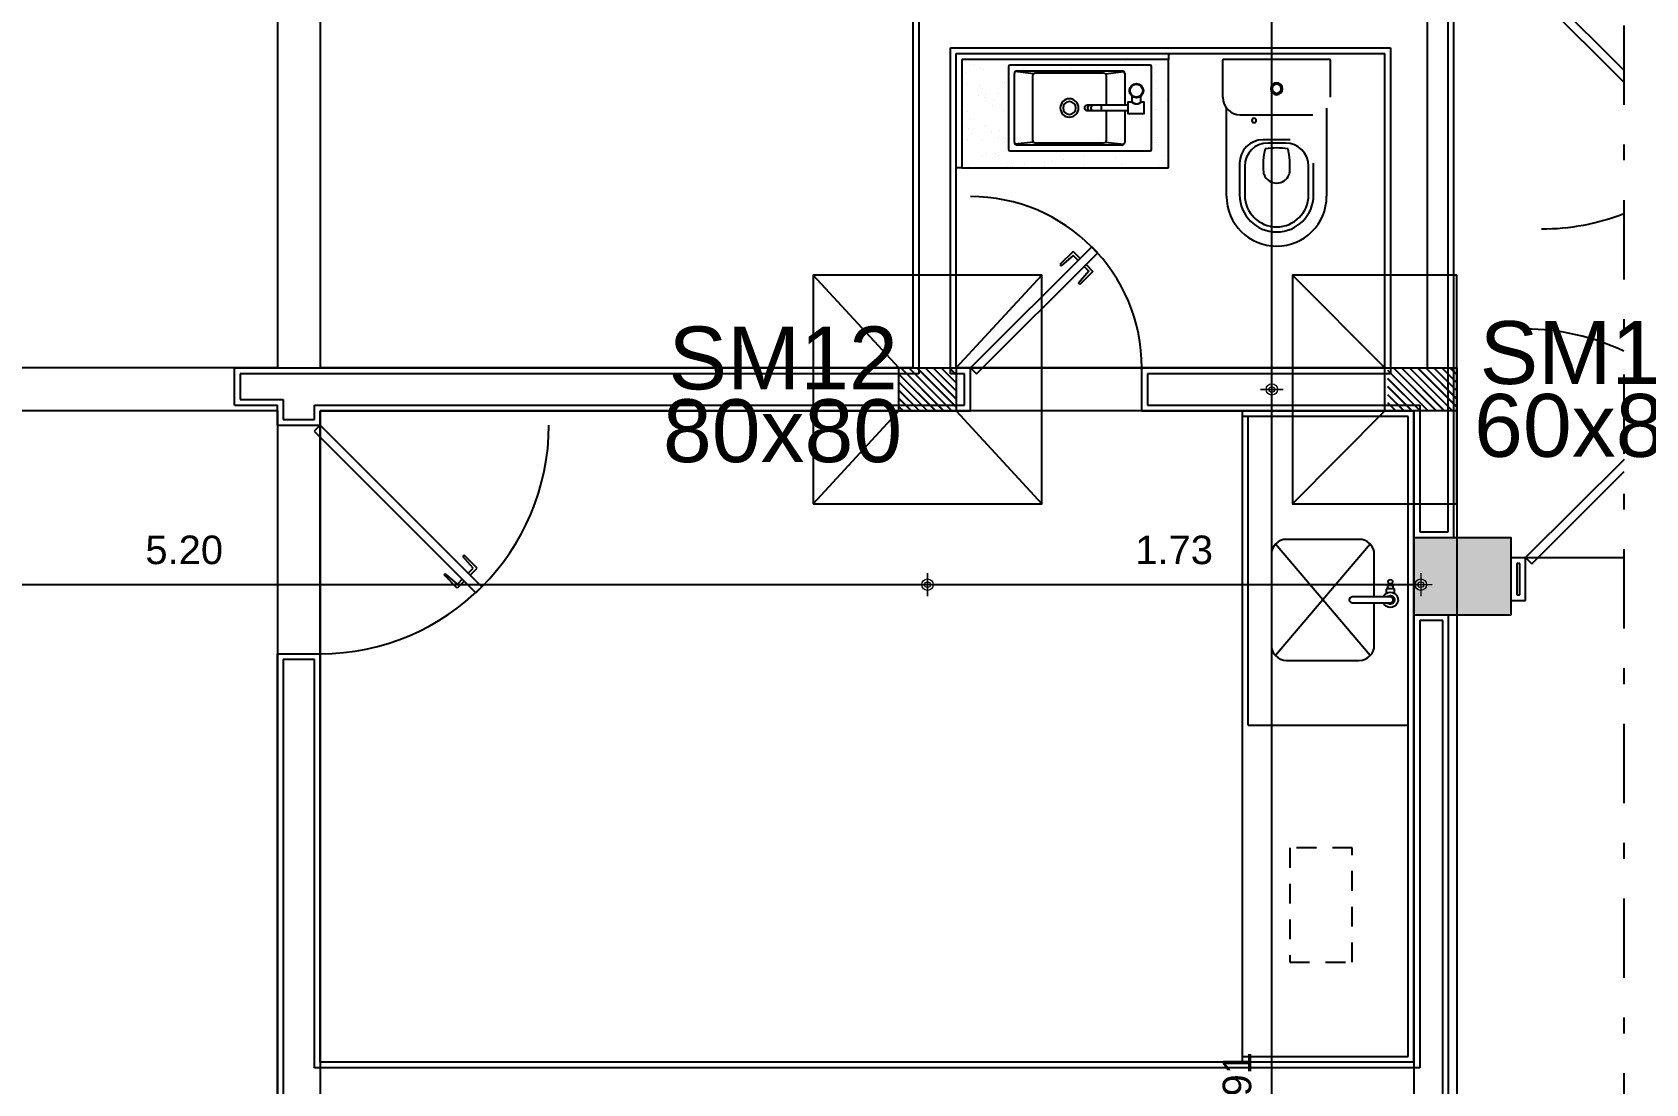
# Model space of a CAD drawing. Header units: millimetres. Extents: x 2317 to 2736, y 1295 to 1343.
# Drawn here: x 2508.52 to 2518.68, y 1323.99 to 1330.62 of the extents above; entities that cross this region are included whole.
import ezdxf

# ---------------------------------------------------------------- set-up
doc = ezdxf.new("R2010")
doc.units = ezdxf.units.MM
for name, pattern in [('CONTINU', [0]), ('DASHDOT', [1, 0.5, -0.25, 0, -0.25]), ('HIDDEN', [0.375, 0.25, -0.125])]:
    doc.linetypes.add(name, pattern=pattern)
for name, color, linetype in [('ARQUITETONICO', 8, 'Continuous'), ('BL-CRM-03', 7, 'Continuous'), ('PILARES', 1, 'Continuous'), ('PL5', 5, 'Continuous'), ('sapatas', 4, 'Continuous'), ('VIGAS', 5, 'Continuous')]:
    doc.layers.add(name, color=color, linetype=linetype)
for name, color, linetype, lineweight in [('COTAS', 53, 'Continuous', 9), ('DT-Forma', 5, 'Continuous', 5), ('LC-Textos', 3, 'Continuous', 20)]:
    doc.layers.add(name, color=color, linetype=linetype, lineweight=lineweight)
doc.styles.add('Arial', font='arial.ttf')
doc.styles.add('CARIMBO_DADOS', font='arial.ttf', dxfattribs={"height": 0.1})
doc.dimstyles.new('COTAS_EXTERNAS', dxfattribs={"dimtxt": 0.1, "dimasz": 0.01, "dimexe": 0, "dimexo": 0, "dimgap": 0.07, "dimtad": 1, "dimzin": 5, "dimdsep": 46, "dimtxsty": 'CARIMBO_DADOS', "dimblk1": 'CIRCULOS', "dimblk2": 'CIRCULOS', "dimsah": 1, "dimcen": 0, "dimse1": 1, "dimse2": 1, "dimclrd": 8, "dimclre": 8, "dimclrt": 230, "dimadec": 0, "dimazin": 0, "dimtfac": 100, "dimtix": 1, "dimtmove": 2, "dimatfit": 3, "dimldrblk": 'CIRCULOS', "dimfxl": 1, "dimtolj": 1, "dimtzin": 5, "dimarcsym": 0})

# ---------------------------------------------------------------- blocks, each defined once
blk = doc.blocks.new('CIRCULOS')
at = {"layer": 'COTAS'}
for p, q in [((-4, 0), (4, 0)), ((0, 4), (0, -4))]:
    blk.add_line(p, q, dxfattribs=at)
for radius in [2, 1]:
    blk.add_circle((0, 0), radius, dxfattribs=at)
blk = doc.blocks.new('*D91')
at = {"layer": 'BL-CRM-03', "color": 8, "lineweight": -2}
blk.add_line((3.7797, 4.7361), (3.7797, 8.7161), dxfattribs=at)
at = {"layer": 'Defpoints', "color": 0}
for p in [(3.7797, 8.7261), (4.073, 8.7261), (4.175, 4.7261)]:
    blk.add_point(p, dxfattribs=at)
at = {"layer": 'BL-CRM-03', "color": 8, "lineweight": -2, "xscale": 0.01, "yscale": 0.01, "zscale": 0.01}
for p, rotation in [((3.7797, 8.7261), 90), ((3.7797, 4.7261), 270)]:
    blk.add_blockref('CIRCULOS', p, dxfattribs=dict(at, rotation=rotation))
at = {"layer": 'BL-CRM-03', "color": 230, "insert": (3.6586, 6.7261), "char_height": 0.1, "attachment_point": 5, "rotation": 90, "style": 'CARIMBO_DADOS'}
blk.add_mtext('\\A1;4.00', dxfattribs=at)
blk = doc.blocks.new('*D93')
at = {"layer": 'BL-CRM-03', "color": 8, "lineweight": -2}
blk.add_line((2.585, 4.0427), (4.291, 4.0427), dxfattribs=at)
at = {"layer": 'Defpoints', "color": 0}
for p in [(2.575, 4.6511), (4.301, 4.6511), (4.301, 4.0427)]:
    blk.add_point(p, dxfattribs=at)
at = {"layer": 'BL-CRM-03', "color": 8, "lineweight": -2, "xscale": 0.01, "yscale": 0.01, "zscale": 0.01, "rotation": 180}
blk.add_blockref('CIRCULOS', (2.575, 4.0427), dxfattribs=at)
at = {"layer": 'BL-CRM-03', "color": 8, "lineweight": -2, "xscale": 0.01, "yscale": 0.01, "zscale": 0.01}
blk.add_blockref('CIRCULOS', (4.301, 4.0427), dxfattribs=at)
at = {"layer": 'BL-CRM-03', "color": 230, "insert": (3.438, 4.1638), "char_height": 0.1, "attachment_point": 5, "style": 'CARIMBO_DADOS'}
blk.add_mtext('\\A1;1.73', dxfattribs=at)
blk = doc.blocks.new('*D95')
at = {"color": 8, "lineweight": -2}
blk.add_line((-2.617, 4.0427), (2.565, 4.0427), dxfattribs=at)
at = {"layer": 'Defpoints', "color": 0}
for p in [(-2.627, 4.6511), (2.575, 4.6511), (2.575, 4.0427)]:
    blk.add_point(p, dxfattribs=at)
at = {"color": 8, "lineweight": -2, "xscale": 0.01, "yscale": 0.01, "zscale": 0.01, "rotation": 180}
blk.add_blockref('CIRCULOS', (-2.627, 4.0427), dxfattribs=at)
at = {"color": 8, "lineweight": -2, "xscale": 0.01, "yscale": 0.01, "zscale": 0.01}
blk.add_blockref('CIRCULOS', (2.575, 4.0427), dxfattribs=at)
at = {"color": 230, "insert": (-0.026, 4.1638), "char_height": 0.1, "attachment_point": 5, "style": 'CARIMBO_DADOS'}
blk.add_mtext('\\A1;5.20', dxfattribs=at)
blk = doc.blocks.new('*D85')
at = {"color": 8, "lineweight": -2}
blk.add_line((3.7797, -0.1739), (3.7797, 4.7161), dxfattribs=at)
at = {"layer": 'Defpoints', "color": 0}
for p in [(3.7797, 4.7261), (4.175, 4.7261), (4.227, -0.1839)]:
    blk.add_point(p, dxfattribs=at)
at = {"color": 8, "lineweight": -2, "xscale": 0.01, "yscale": 0.01, "zscale": 0.01}
for p, rotation in [((3.7797, 4.7261), 90), ((3.7797, -0.1839), 270)]:
    blk.add_blockref('CIRCULOS', p, dxfattribs=dict(at, rotation=rotation))
at = {"color": 230, "insert": (3.6586, 2.2711), "char_height": 0.1, "attachment_point": 5, "rotation": 90, "style": 'CARIMBO_DADOS'}
blk.add_mtext('\\A1;4.91', dxfattribs=at)
blk = doc.blocks.new('*E9')
at = {"layer": 'PL5'}
for start_param, end_param in [(6.280062, 6.283074), (3.141482, 3.144722)]:
    blk.add_ellipse((267.3897, 16.2106), major_axis=(-0.0103, 0), ratio=0.866025, start_param=start_param, end_param=end_param, dxfattribs=at)
blk = doc.blocks.new('1')
h = blk.add_hatch()
h.set_pattern_fill('JIS_LC_20', color=256, scale=0.001, angle=-90, style=0)
h.set_pattern_definition([(315, (-1319.73145, 2667.89045), (0.01414213562, 0.01414213562), []), (315, (-1319.73145, 2667.89005), (0.01414213562, 0.01414213562), [])])
h.paths.add_polyline_path([(2.675, 4.6511), (2.675, 4.7261), (2.475, 4.7261), (2.475, 4.6511)])
h.paths.add_polyline_path([(2.675, 4.7261), (2.675, 4.8011), (2.475, 4.8011), (2.475, 4.7261)])
h = blk.add_hatch()
h.set_pattern_fill('JIS_LC_20', color=256, scale=0.001, angle=270, style=0)
h.set_pattern_definition([(315, (-1317.97945, 2667.89045), (0.01414213562, 0.01414213562), []), (315, (-1317.97945, 2667.89005), (0.01414213562, 0.01414213562), [])])
h.paths.add_polyline_path([(4.427, 4.6511), (4.427, 4.7261), (4.185, 4.7261), (4.185, 4.6511)])
h.paths.add_polyline_path([(4.427, 4.7261), (4.427, 4.8011), (4.185, 4.8011), (4.185, 4.7261)])
at = {"layer": 'DT-Forma'}
for p, q in [((2.525, 4.8011), (2.525, 8.6511)), ((2.675, 4.8011), (2.675, 5.9011)), ((4.175, 5.9011), (2.675, 5.9011)), ((4.427, 4.8011), (4.325, 4.8011))]:
    blk.add_line(p, q, dxfattribs=at)
at = {"layer": 'PILARES'}
for points in [[(2.675, 4.8011), (2.675, 4.6511), (2.475, 4.6511), (2.475, 4.8011)], [(4.427, 4.8011), (4.427, 4.6511), (4.175, 4.6511), (4.175, 4.8011)]]:
    blk.add_lwpolyline(points, close=True, dxfattribs=at)
at = {"layer": 'sapatas'}
for p, q in [((2.475, 4.8011), (2.175, 5.1261)), ((2.675, 4.8011), (2.975, 5.1261)), ((4.175, 4.8011), (3.852, 5.1261)), ((2.475, 4.6511), (2.175, 4.3261)), ((2.675, 4.6511), (2.975, 4.3261)), ((4.175, 4.6511), (3.852, 4.3261))]:
    blk.add_line(p, q, dxfattribs=at)
for points in [[(2.175, 4.3261), (2.975, 4.3261), (2.975, 5.1261), (2.175, 5.1261)], [(4.427, 5.1261), (3.852, 5.1261), (3.852, 4.3261), (4.427, 4.3261)]]:
    blk.add_lwpolyline(points, close=True, dxfattribs=at)
at = {"layer": 'VIGAS'}
for p, q in [((4.325, 4.8011), (4.325, 8.8011)), ((0.3, 8.6511), (0.3, 4.8011)), ((0.45, 8.6511), (0.45, 4.8011)), ((4.175, 4.8011), (4.175, 5.9011)), ((0.3, 4.8011), (-2.577, 4.8011)), ((2.525, 4.8011), (0.45, 4.8011)), ((4.175, 4.8011), (2.675, 4.8011)), ((4.427, 4.8011), (4.427, -7.7109)), ((0.3, 4.6511), (-0.9, 4.6511)), ((0.3, 4.6511), (0.3, -4.0329)), ((4.277, 4.6511), (0.45, 4.6511)), ((0.45, 4.6511), (0.45, -0.1089)), ((4.277, 4.6511), (4.277, -0.1089))]:
    blk.add_line(p, q, dxfattribs=at)
at = {"layer": 'LC-Textos', "char_height": 0.22, "attachment_point": 7, "line_spacing_factor": 0.798, "style": 'Arial'}
for s, insert, width in [('SM12', (1.6686, 4.723), 0.528), ('SM17', (4.5071, 4.7418), 0.528), ('80x80', (1.6491, 4.4683), 2.112), ('60x80', (4.4876, 4.487), 2.112)]:
    blk.add_mtext(s, dxfattribs=dict(at, insert=insert, width=width))
dim = blk.add_linear_dim(base=(3.7797, 4.7261), p1=(4.227, -0.1839), p2=(4.175, 4.7261), angle=90, dimstyle='COTAS_EXTERNAS')
dim.commit()
dim.dimension.update_dxf_attribs({"geometry": '*D85', "text_midpoint": (3.6586, 2.2711)})
dim = blk.add_linear_dim(base=(2.575, 4.0427), p1=(-2.627, 4.6511), p2=(2.575, 4.6511), dimstyle='COTAS_EXTERNAS')
dim.commit()
dim.dimension.update_dxf_attribs({"geometry": '*D95', "text_midpoint": (-0.026, 4.1638)})
at = {"layer": 'BL-CRM-03'}
dim = blk.add_linear_dim(base=(3.7797, 8.7261), p1=(4.175, 4.7261), p2=(4.073, 8.7261), angle=90, dimstyle='COTAS_EXTERNAS', dxfattribs=at)
dim.commit()
dim.dimension.update_dxf_attribs({"geometry": '*D91', "text_midpoint": (3.6586, 6.7261)})
dim = blk.add_linear_dim(base=(4.301, 4.0427), p1=(2.575, 4.6511), p2=(4.301, 4.6511), dimstyle='COTAS_EXTERNAS', dxfattribs=at)
dim.commit()
dim.dimension.update_dxf_attribs({"geometry": '*D93', "text_midpoint": (3.438, 4.1638)})

msp = doc.modelspace()

# ---------------------------------------------------------------- hatches: boundary and pattern name
at = {"layer": 'ARQUITETONICO'}
h = msp.add_hatch(color=256, dxfattribs=at)
h.dxf.hatch_style = 1
h.paths.add_polyline_path([(2517.832, 1327.433), (2517.219, 1327.433), (2517.219, 1326.947), (2517.832, 1326.947)])

# ---------------------------------------------------------------- linework, layer by layer
at = {"layer": 'ARQUITETONICO', "linetype": 'DASHDOT'}
msp.add_line((2518.542, 1307.06), (2518.542, 1332.701), dxfattribs=at)
msp.add_line((2518.542, 1307.06), (2518.542, 1332.701), dxfattribs=at)
at = {"layer": 'ARQUITETONICO'}
for p, q in [((2514.065, 1328.502), (2514.065, 1331.022)), ((2514.101, 1330.986), (2514.101, 1328.466)), ((2517.435, 1327.469), (2517.435, 1330.854)), ((2517.471, 1327.433), (2517.471, 1330.818)), ((2518.542, 1330.3), (2518.023, 1330.818)), ((2518.061, 1330.857), (2518.542, 1330.376)), ((2514.299, 1330.518), (2517.071, 1330.518)), ((2514.299, 1328.466), (2514.299, 1330.518)), ((2517.071, 1330.518), (2517.071, 1328.466)), ((2514.335, 1328.502), (2514.335, 1330.482)), ((2514.335, 1330.482), (2517.035, 1330.482)), ((2515.672, 1330.446), (2514.371, 1330.446)), ((2514.371, 1330.446), (2514.371, 1329.762)), ((2514.391, 1330.444), (2514.391, 1330.444)), ((2514.451, 1330.411), (2514.451, 1330.411)), ((2514.666, 1330.401), (2514.666, 1329.879)), ((2514.667, 1330.444), (2514.667, 1330.444)), ((2515.557, 1330.41), (2514.675, 1330.41)), ((2514.736, 1330.412), (2514.736, 1330.412)), ((2515.021, 1330.412), (2515.021, 1330.412)), ((2515.033, 1330.441), (2515.033, 1330.441)), ((2515.05, 1330.425), (2515.05, 1330.425)), ((2515.306, 1330.413), (2515.306, 1330.413)), ((2515.404, 1330.433), (2515.404, 1330.433)), ((2515.475, 1330.4), (2515.475, 1330.4)), ((2515.566, 1329.879), (2515.566, 1330.401)), ((2515.59, 1330.413), (2515.59, 1330.413)), ((2515.672, 1330.482), (2515.672, 1330.446)), ((2516.014, 1330.441), (2516.014, 1330.207)), ((2516.688, 1330.446), (2516.019, 1330.446)), ((2516.693, 1330.207), (2516.693, 1330.441)), ((2517.035, 1328.502), (2517.035, 1330.482)), ((2514.392, 1330.364), (2514.392, 1330.364)), ((2514.49, 1330.386), (2514.49, 1330.386)), ((2514.508, 1330.381), (2514.508, 1330.381)), ((2514.637, 1330.299), (2514.637, 1330.299)), ((2514.702, 1329.924), (2514.702, 1330.356)), ((2514.822, 1330.354), (2514.707, 1330.369)), ((2514.72, 1330.374), (2515.379, 1330.374)), ((2514.755, 1330.39), (2514.755, 1330.39)), ((2514.775, 1330.387), (2514.775, 1330.387)), ((2514.816, 1330.341), (2514.816, 1329.938)), ((2515.264, 1330.359), (2514.834, 1330.359)), ((2514.995, 1330.393), (2514.995, 1330.393)), ((2515.059, 1330.387), (2515.059, 1330.387)), ((2515.229, 1330.392), (2515.229, 1330.392)), ((2515.277, 1330.354), (2515.391, 1330.369)), ((2515.282, 1330.158), (2515.282, 1330.341)), ((2515.344, 1330.388), (2515.344, 1330.388)), ((2515.397, 1330.356), (2515.397, 1330.158)), ((2515.582, 1330.364), (2515.582, 1330.364)), ((2515.592, 1330.309), (2515.592, 1330.309)), ((2515.629, 1330.389), (2515.629, 1330.389)), ((2514.398, 1330.296), (2514.398, 1330.296)), ((2514.475, 1330.218), (2514.475, 1330.218)), ((2514.483, 1330.28), (2514.483, 1330.28)), ((2514.5, 1330.265), (2514.5, 1330.265)), ((2514.514, 1330.205), (2514.514, 1330.205)), ((2514.523, 1330.224), (2514.523, 1330.224)), ((2514.597, 1330.234), (2514.597, 1330.234)), ((2514.629, 1330.298), (2514.629, 1330.298)), ((2515.445, 1330.179), (2515.445, 1330.213)), ((2515.499, 1330.18), (2515.499, 1330.215)), ((2515.591, 1330.261), (2515.591, 1330.261)), ((2514.404, 1330.12), (2514.404, 1330.12)), ((2514.525, 1330.182), (2514.525, 1330.182)), ((2514.564, 1330.157), (2514.564, 1330.157)), ((2514.579, 1330.192), (2514.579, 1330.192)), ((2514.643, 1330.123), (2514.643, 1330.123)), ((2515.282, 1329.938), (2515.282, 1330.121)), ((2515.397, 1330.121), (2515.397, 1329.924)), ((2515.592, 1330.128), (2515.592, 1330.128)), ((2515.597, 1330.133), (2515.597, 1330.133)), ((2515.664, 1330.184), (2515.664, 1330.184)), ((2515.666, 1330.138), (2515.666, 1330.138)), ((2516.039, 1329.584), (2516.039, 1330.138)), ((2516.125, 1330.097), (2516.583, 1330.097)), ((2516.669, 1330.138), (2516.669, 1329.584)), ((2514.395, 1330.028), (2514.395, 1330.028)), ((2514.412, 1330.013), (2514.412, 1330.013)), ((2514.418, 1330.069), (2514.418, 1330.069)), ((2514.52, 1330.028), (2514.52, 1330.028)), ((2514.607, 1329.999), (2514.607, 1329.999)), ((2514.41, 1329.944), (2514.41, 1329.944)), ((2514.436, 1329.976), (2514.436, 1329.976)), ((2514.492, 1329.94), (2514.492, 1329.94)), ((2514.56, 1329.992), (2514.56, 1329.992)), ((2514.599, 1329.953), (2514.599, 1329.953)), ((2514.638, 1329.929), (2514.638, 1329.929)), ((2514.649, 1329.947), (2514.649, 1329.947)), ((2514.822, 1329.925), (2514.707, 1329.911)), ((2515.379, 1329.906), (2514.72, 1329.906)), ((2514.834, 1329.92), (2515.049, 1329.92)), ((2515.049, 1329.92), (2515.264, 1329.92)), ((2515.277, 1329.925), (2515.391, 1329.911)), ((2515.595, 1329.925), (2515.595, 1329.925)), ((2515.603, 1329.956), (2515.603, 1329.956)), ((2515.612, 1329.91), (2515.612, 1329.91)), ((2515.629, 1329.896), (2515.629, 1329.896)), ((2516.44, 1329.939), (2516.267, 1329.939)), ((2516.409, 1329.919), (2516.299, 1329.919)), ((2514.492, 1329.84), (2514.492, 1329.84)), ((2514.526, 1329.852), (2514.526, 1329.852)), ((2514.583, 1329.856), (2514.583, 1329.856)), ((2514.6, 1329.841), (2514.6, 1329.841)), ((2514.675, 1329.87), (2515.557, 1329.87)), ((2514.89, 1329.799), (2514.89, 1329.799)), ((2514.938, 1329.805), (2514.938, 1329.805)), ((2515.012, 1329.815), (2515.012, 1329.815)), ((2515.136, 1329.831), (2515.136, 1329.831)), ((2515.337, 1329.83), (2515.337, 1329.83)), ((2515.631, 1329.842), (2515.631, 1329.842)), ((2516.121, 1329.793), (2516.121, 1329.592)), ((2516.587, 1329.592), (2516.587, 1329.793)), ((2514.371, 1329.762), (2514.335, 1329.762)), ((2514.415, 1329.768), (2514.415, 1329.768)), ((2514.644, 1329.767), (2514.644, 1329.767)), ((2514.655, 1329.771), (2514.655, 1329.771)), ((2514.679, 1329.768), (2514.679, 1329.768)), ((2514.692, 1329.773), (2514.692, 1329.773)), ((2514.766, 1329.783), (2514.766, 1329.783)), ((2514.889, 1329.769), (2514.889, 1329.769)), ((2515.045, 1329.765), (2515.045, 1329.765)), ((2515.136, 1329.778), (2515.136, 1329.778)), ((2515.375, 1329.781), (2515.375, 1329.781)), ((2515.609, 1329.78), (2515.609, 1329.78)), ((2516.153, 1329.773), (2516.153, 1329.592)), ((2516.555, 1329.592), (2516.555, 1329.773)), ((2515.189, 1329.265), (2514.425, 1328.502)), ((2514.463, 1328.464), (2515.227, 1329.227)), ((2515.072, 1329.236), (2514.989, 1329.153)), ((2515.073, 1329.21), (2514.997, 1329.145)), ((2515.116, 1329.192), (2515.072, 1329.236)), ((2515.103, 1329.18), (2515.073, 1329.21)), ((2515.227, 1329.227), (2515.189, 1329.265)), ((2514.989, 1329.153), (2514.997, 1329.145)), ((2515.171, 1329.111), (2515.106, 1329.036)), ((2515.197, 1329.11), (2515.115, 1329.028)), ((2515.141, 1329.141), (2515.171, 1329.111)), ((2515.154, 1329.154), (2515.197, 1329.11)), ((2515.115, 1329.028), (2515.106, 1329.036)), ((2509.79, 1328.502), (2514.065, 1328.502)), ((2509.79, 1328.268), (2509.79, 1328.502)), ((2514.335, 1328.502), (2514.425, 1328.502)), ((2514.425, 1328.232), (2514.425, 1328.502)), ((2514.425, 1328.502), (2515.505, 1328.502)), ((2514.425, 1328.502), (2514.463, 1328.464)), ((2515.505, 1328.232), (2515.505, 1328.502)), ((2515.505, 1328.502), (2517.035, 1328.502)), ((2514.101, 1328.466), (2509.826, 1328.466)), ((2509.826, 1328.466), (2509.826, 1328.304)), ((2514.389, 1328.466), (2514.299, 1328.466)), ((2514.389, 1328.268), (2514.389, 1328.466)), ((2517.071, 1328.466), (2515.541, 1328.466)), ((2515.541, 1328.466), (2515.541, 1328.268)), ((2509.79, 1328.268), (2510.06, 1328.268)), ((2509.826, 1328.304), (2510.096, 1328.304)), ((2510.06, 1328.142), (2510.06, 1328.268)), ((2510.096, 1328.304), (2510.096, 1328.178)), ((2510.294, 1328.178), (2510.294, 1328.268)), ((2510.294, 1328.268), (2514.389, 1328.268)), ((2515.541, 1328.268), (2517.255, 1328.268)), ((2517.255, 1328.268), (2517.255, 1327.469)), ((2510.096, 1328.178), (2510.294, 1328.178)), ((2510.33, 1328.142), (2510.33, 1328.232)), ((2510.33, 1328.232), (2514.425, 1328.232)), ((2515.505, 1328.232), (2517.219, 1328.232)), ((2516.139, 1328.196), (2516.139, 1328.232)), ((2517.183, 1328.196), (2516.139, 1328.196)), ((2516.139, 1324.164), (2516.139, 1328.196)), ((2516.175, 1326.252), (2516.175, 1328.196)), ((2517.183, 1324.164), (2517.183, 1328.196)), ((2517.219, 1324.128), (2517.219, 1328.232)), ((2510.06, 1328.142), (2510.33, 1328.142)), ((2510.33, 1328.142), (2510.292, 1328.104)), ((2510.292, 1328.104), (2511.31, 1327.085)), ((2510.33, 1326.702), (2510.33, 1328.142)), ((2511.348, 1327.124), (2510.33, 1328.142)), ((2518.542, 1327.926), (2517.922, 1327.307)), ((2517.961, 1327.268), (2518.542, 1327.849)), ((2517.255, 1327.469), (2517.435, 1327.469)), ((2516.943, 1326.69), (2516.347, 1327.392)), ((2516.943, 1327.392), (2516.347, 1326.69)), ((2516.874, 1327.422), (2516.416, 1327.422)), ((2517.219, 1327.433), (2517.832, 1327.433)), ((2517.832, 1326.947), (2517.832, 1327.433)), ((2511.236, 1327.323), (2511.228, 1327.315)), ((2511.293, 1327.24), (2511.228, 1327.315)), ((2511.319, 1327.24), (2511.236, 1327.323)), ((2516.321, 1327.327), (2516.321, 1326.755)), ((2516.969, 1327.06), (2516.969, 1327.327)), ((2517.832, 1327.307), (2517.922, 1327.307)), ((2517.886, 1327.271), (2517.868, 1327.271)), ((2517.868, 1327.271), (2517.868, 1327.073)), ((2517.886, 1327.073), (2517.886, 1327.271)), ((2517.922, 1327.037), (2517.922, 1327.307)), ((2517.922, 1327.307), (2518.542, 1327.307)), ((2517.922, 1327.307), (2517.961, 1327.268)), ((2511.11, 1327.198), (2511.119, 1327.206)), ((2511.193, 1327.115), (2511.11, 1327.198)), ((2511.194, 1327.141), (2511.119, 1327.206)), ((2511.237, 1327.158), (2511.193, 1327.115)), ((2511.224, 1327.171), (2511.194, 1327.141)), ((2511.262, 1327.209), (2511.293, 1327.24)), ((2511.275, 1327.197), (2511.319, 1327.24)), ((2511.31, 1327.085), (2511.348, 1327.124)), ((2517.868, 1327.073), (2517.886, 1327.073)), ((2516.969, 1326.755), (2516.969, 1327.022)), ((2517.219, 1326.947), (2517.832, 1326.947)), ((2517.436, 1320.105), (2517.436, 1326.947)), ((2517.832, 1327.037), (2517.922, 1327.037)), ((2517.4, 1326.911), (2517.255, 1326.911)), ((2517.255, 1326.911), (2517.255, 1324.092)), ((2517.4, 1320.141), (2517.4, 1326.911)), ((2510.06, 1321.338), (2510.06, 1326.702)), ((2510.06, 1326.702), (2510.33, 1326.702)), ((2510.294, 1326.666), (2510.096, 1326.666)), ((2510.096, 1326.666), (2510.096, 1321.374)), ((2510.294, 1324.092), (2510.294, 1326.666)), ((2510.33, 1324.128), (2510.33, 1326.702)), ((2516.416, 1326.659), (2516.874, 1326.659)), ((2516.175, 1326.252), (2517.183, 1326.252)), ((2517.219, 1324.128), (2510.33, 1324.128)), ((2516.139, 1324.128), (2516.139, 1324.164)), ((2516.139, 1324.164), (2517.183, 1324.164)), ((2517.255, 1324.092), (2510.294, 1324.092))]:
    msp.add_line(p, q, dxfattribs=at)
at = {"layer": 'ARQUITETONICO', "linetype": 'Continuous'}
for p, q in [((2515.672, 1329.762), (2515.672, 1330.446)), ((2514.371, 1329.762), (2515.672, 1329.762))]:
    msp.add_line(p, q, dxfattribs=at)
at = {"layer": 'ARQUITETONICO', "linetype": 'CONTINU'}
for p, q in [((2517.025, 1327.06), (2516.83, 1327.06)), ((2517.051, 1327.06), (2517.025, 1327.06)), ((2517.097, 1327.111), (2517.044, 1327.111)), ((2517.044, 1327.111), (2517.044, 1327.082)), ((2517.07, 1327.06), (2517.051, 1327.06)), ((2517.088, 1327.131), (2517.052, 1327.131)), ((2517.052, 1327.131), (2517.052, 1327.111)), ((2517.059, 1327.146), (2517.059, 1327.131)), ((2517.081, 1327.146), (2517.081, 1327.131)), ((2517.088, 1327.111), (2517.088, 1327.131)), ((2517.097, 1327.082), (2517.097, 1327.111)), ((2516.83, 1327.023), (2517.07, 1327.023))]:
    msp.add_line(p, q, dxfattribs=at)
at = {"layer": 'ARQUITETONICO', "linetype": 'HIDDEN', "ltscale": 0.5}
for p, q in [((2516.437, 1325.478), (2516.437, 1324.758)), ((2516.83, 1325.478), (2516.437, 1325.478)), ((2516.83, 1324.758), (2516.83, 1325.478)), ((2516.437, 1324.758), (2516.83, 1324.758))]:
    msp.add_line(p, q, dxfattribs=at)
at = {"layer": 'ARQUITETONICO'}
for points in [[(2515.18, 1330.158), (2515.162, 1330.158)], [(2515.18, 1330.121), (2515.162, 1330.121)], [(2515.248, 1330.158), (2515.181, 1330.158)], [(2515.248, 1330.121), (2515.181, 1330.121)], [(2515.416, 1330.158), (2515.248, 1330.158)], [(2515.248, 1330.158), (2515.248, 1330.121)], [(2515.416, 1330.121), (2515.248, 1330.121)]]:
    msp.add_lwpolyline(points, dxfattribs=at)
msp.add_lwpolyline([(2515.442, 1330.176), (2515.416, 1330.176), (2515.416, 1330.104), (2515.519, 1330.104), (2515.519, 1330.176), (2515.502, 1330.176), (2515.5, 1330.174), (2515.498, 1330.173), (2515.496, 1330.172), (2515.494, 1330.171), (2515.493, 1330.17), (2515.491, 1330.169), (2515.49, 1330.168), (2515.489, 1330.168), (2515.488, 1330.167), (2515.487, 1330.167), (2515.487, 1330.167), (2515.486, 1330.166), (2515.485, 1330.166), (2515.484, 1330.165), (2515.483, 1330.165), (2515.482, 1330.165), (2515.481, 1330.164), (2515.48, 1330.164), (2515.479, 1330.164), (2515.478, 1330.163), (2515.477, 1330.163), (2515.476, 1330.163), (2515.475, 1330.163), (2515.474, 1330.163), (2515.473, 1330.163), (2515.471, 1330.163), (2515.47, 1330.163), (2515.469, 1330.163), (2515.468, 1330.163), (2515.467, 1330.163), (2515.466, 1330.163), (2515.465, 1330.164), (2515.464, 1330.164), (2515.463, 1330.164), (2515.462, 1330.164), (2515.461, 1330.165), (2515.46, 1330.165), (2515.459, 1330.166), (2515.458, 1330.166), (2515.457, 1330.166), (2515.456, 1330.167), (2515.456, 1330.167), (2515.455, 1330.168), (2515.454, 1330.168), (2515.452, 1330.169), (2515.451, 1330.17), (2515.45, 1330.171), (2515.448, 1330.171), (2515.446, 1330.173), (2515.445, 1330.173, -0.006646)], format="xyb", close=True, dxfattribs=at)
for points in [[(2515.445, 1330.179, -0.414213), (2515.442, 1330.176)], [(2515.445, 1330.179, 0.006968), (2515.448, 1330.176), (2515.448, 1330.176), (2515.45, 1330.174), (2515.451, 1330.173), (2515.452, 1330.173), (2515.454, 1330.172), (2515.455, 1330.171), (2515.456, 1330.17), (2515.456, 1330.17), (2515.457, 1330.169), (2515.458, 1330.169), (2515.459, 1330.168), (2515.46, 1330.168), (2515.46, 1330.168), (2515.461, 1330.167), (2515.462, 1330.167), (2515.463, 1330.166), (2515.464, 1330.166), (2515.465, 1330.166), (2515.466, 1330.165), (2515.467, 1330.165), (2515.467, 1330.165), (2515.468, 1330.165), (2515.468, 1330.165), (2515.469, 1330.165), (2515.469, 1330.165), (2515.47, 1330.165), (2515.47, 1330.165), (2515.471, 1330.165), (2515.471, 1330.165), (2515.472, 1330.165), (2515.472, 1330.165), (2515.472, 1330.165), (2515.473, 1330.165), (2515.473, 1330.165), (2515.474, 1330.165), (2515.474, 1330.165), (2515.475, 1330.165), (2515.475, 1330.165), (2515.476, 1330.165), (2515.476, 1330.165), (2515.477, 1330.165), (2515.478, 1330.166), (2515.479, 1330.166), (2515.48, 1330.166), (2515.481, 1330.167), (2515.482, 1330.167), (2515.483, 1330.167), (2515.484, 1330.168), (2515.484, 1330.168), (2515.485, 1330.169), (2515.486, 1330.169), (2515.487, 1330.17), (2515.487, 1330.17), (2515.488, 1330.171), (2515.489, 1330.171), (2515.49, 1330.172), (2515.491, 1330.173), (2515.493, 1330.174), (2515.494, 1330.175), (2515.495, 1330.176), (2515.497, 1330.177), (2515.499, 1330.179), (2515.499, 1330.18)], [(2515.502, 1330.176, -0.414213), (2515.499, 1330.179)]]:
    msp.add_lwpolyline(points, format="xyb", dxfattribs=at)
for radius in [0.0443, 0.042, 0.0401]:
    msp.add_circle((2515.471, 1330.249), radius, dxfattribs=at)
for centre, radius, start, end in [((2514.675, 1330.401), 0.009, 90, 180), ((2515.557, 1330.401), 0.009, 0, 90), ((2516.019, 1330.441), 0.00488, 89.9982, 180.0018), ((2516.688, 1330.441), 0.00488, 0.0018, 89.9982), ((2514.72, 1330.356), 0.018, 135.001, 180), ((2514.72, 1330.356), 0.018, 90, 135.001), ((2514.834, 1330.341), 0.018, 90, 180), ((2515.264, 1330.341), 0.018, 0, 90), ((2515.379, 1330.356), 0.018, 0, 90), ((2515.049, 1330.14), 0.0576, 0, 180), ((2516.125, 1330.207), 0.11, 180.0001, 269.9999), ((2516.354, 1330.261), 0.0374, 90, 270), ((2516.354, 1330.261), 0.0283, 90, 270), ((2516.354, 1330.261), 0.0374, 270, 90), ((2516.354, 1330.261), 0.0283, 270, 90), ((2515.049, 1330.14), 0.0576, 180, 0), ((2515.049, 1330.14), 0.0405, 0, 180), ((2515.049, 1330.14), 0.0405, 180, 0), ((2516.212, 1330.061), 0.0137, 90, 270), ((2516.212, 1330.061), 0.0137, 270, 90), ((2514.72, 1329.924), 0.018, 180.0001, 224.999), ((2514.72, 1329.924), 0.018, 224.999, 270), ((2514.834, 1329.938), 0.018, 180, 270), ((2515.264, 1329.938), 0.018, 270, 0), ((2515.379, 1329.924), 0.018, 270, 0), ((2516.267, 1329.793), 0.146, 90, 180), ((2516.299, 1329.773), 0.146, 90, 180), ((2516.409, 1329.773), 0.146, 360, 90), ((2514.675, 1329.879), 0.009, 180, 270), ((2515.557, 1329.879), 0.009, 270, 0), ((2516.742, 1329.776), 0.473, 166.9788, 184.8333), ((2516.354, 1329.435), 0.453, 80.808, 99.192), ((2515.965, 1329.776), 0.473, 355.1665, 13.021), ((2516.325, 1329.741), 0.0548, 184.8341, 201.9248), ((2516.354, 1329.752), 0.0853, 201.9241, 338.0757), ((2516.382, 1329.741), 0.0548, 338.0761, 355.1669), ((2516.354, 1329.592), 0.233, 180, 0), ((2516.354, 1329.592), 0.201, 180, 0), ((2514.425, 1328.502), 1.08, 360, 90), ((2516.354, 1329.584), 0.315, 180, 0), ((2518.023, 1330.818), 1.44, 270, 291.1002), ((2517.922, 1327.307), 1.44, 64.5324, 90), ((2510.33, 1328.142), 1.44, 270, 0), ((2516.416, 1327.327), 0.0953, 90, 180), ((2516.874, 1327.327), 0.0953, 0, 90), ((2516.416, 1326.755), 0.0953, 180, 270), ((2516.874, 1326.755), 0.0953, 270, 0)]:
    msp.add_arc(centre, radius, start, end, dxfattribs=at)
at = {"layer": 'ARQUITETONICO', "linetype": 'CONTINU', "extrusion": (0, 0, -1)}
for centre, radius, start, end in [((-2517.07, 1327.156), 0.0144, 318.5904, 90), ((-2517.07, 1327.156), 0.0144, 90, 221.4096), ((-2517.07, 1327.041), 0.0486, 22.4831, 56.8867), ((-2517.07, 1327.041), 0.0486, 56.8867, 123.1133), ((-2517.07, 1327.041), 0.027, 43.4985, 316.5019), ((-2517.07, 1327.156), 0.0144, 270, 318.5904), ((-2517.07, 1327.156), 0.0144, 221.4096, 270), ((-2517.07, 1327.041), 0.0486, 123.1133, 202.4831), ((-2517.07, 1327.041), 0.0486, 202.4831, 337.5173)]:
    msp.add_arc(centre, radius, start, end, dxfattribs=at)
at = {"layer": 'ARQUITETONICO', "linetype": 'CONTINU'}
for centre, start, end in [((2516.83, 1327.041), 90, 270), ((2517.07, 1327.041), 270, 90)]:
    msp.add_arc(centre, 0.0186, start, end, dxfattribs=at)
at = {"layer": 'ARQUITETONICO', "extrusion": (0, 0, -1)}
for centre, major_axis, start_param, end_param in [((2515.162, 1330.14), (0, 0.0186), 3.141482, 5.329696), ((2515.162, 1330.14), (0, 0.0186), -0.953489, -0.000111), ((2515.18, 1330.14), (0, 0.0186), 3.141482, 5.329696), ((2515.18, 1330.14), (0, 0.0175), 4.103255, 5.320585), ((2515.181, 1330.14), (0, 0.0186), 3.141593, 6.283185), ((2515.18, 1330.14), (0, 0.0186), -0.953489, -0.000111), ((2515.201, 1330.14), (0, 0.0186), 3.141593, 6.283185)]:
    msp.add_ellipse(centre, major_axis=major_axis, ratio=0.866025, start_param=start_param, end_param=end_param, dxfattribs=at)

# ---------------------------------------------------------------- block references
at = {"layer": 'ARQUITETONICO', "xscale": -1.8, "yscale": 1.8, "zscale": 1.8, "rotation": 270}
msp.add_blockref('*E9', (2486, 848.838), dxfattribs=at)
at = {"layer": 'BL-CRM-03', "xscale": 1.8, "yscale": 1.8, "zscale": 1.8}
msp.add_blockref('1', (2509.52, 1319.86), dxfattribs=at)

doc.saveas('drawing.dxf')
